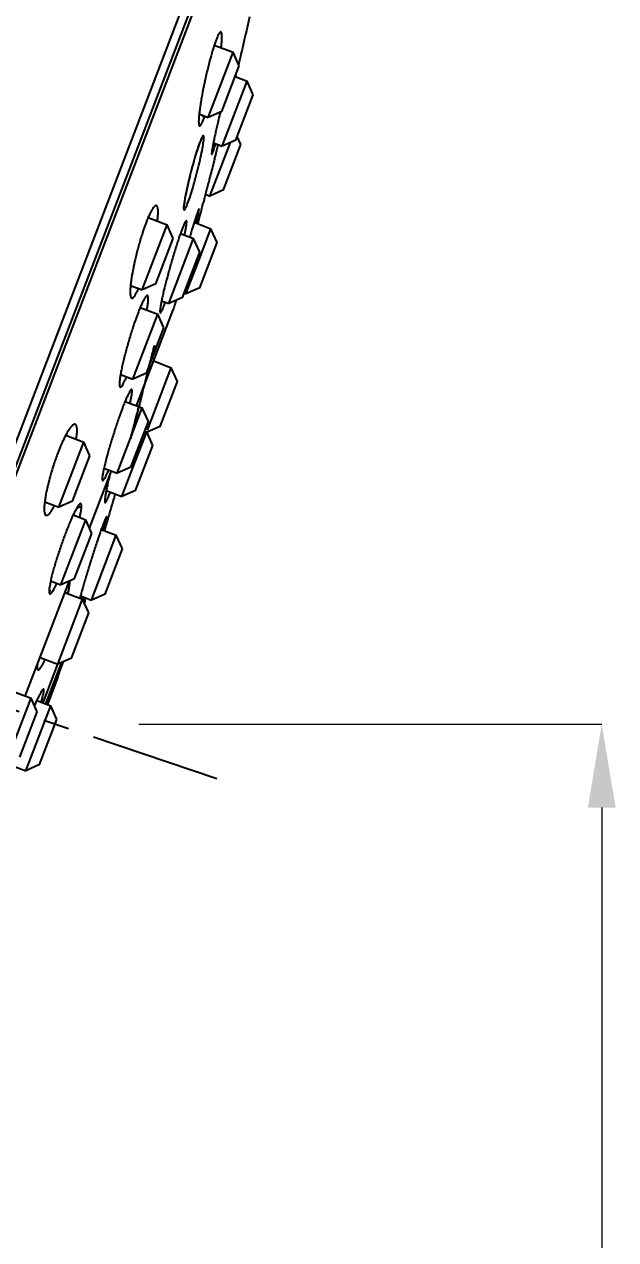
# Model space of a CAD drawing. Extents: x 0 to 1239, y 0 to 509.
# Drawn here: x 309.6 to 337.9, y 222.6 to 280.8 of the extents above; entities that cross this region are included whole.
import ezdxf

# ---------------------------------------------------------------- set-up
doc = ezdxf.new("R2010")
doc.units = 0
doc.header["$LTSCALE"] = 10
doc.header["$MEASUREMENT"] = 0
doc.header["$PDMODE"] = 3
doc.header["$PDSIZE"] = -10
doc.linetypes.add('CENTER', pattern=[2, 1.25, -0.25, 0.25, -0.25])
doc.layers.get('0').update_dxf_attribs({"linetype": 'CONTINUOUS'})
doc.layers.get('DEFPOINTS').update_dxf_attribs({"linetype": 'CONTINUOUS'})
doc.layers.add('CAXA3', color=7, linetype='CONTINUOUS', lineweight=25)
doc.styles.add('Daelim Dimension', font='')
doc.styles.get('Daelim Dimension').set_extended_font_data('NanumGothic')
doc.dimstyles.new('DEFAULT', dxfattribs={"dimscale": 2, "dimtxt": 2, "dimasz": 2, "dimexe": 0, "dimexo": 2, "dimgap": 1, "dimtad": 1, "dimdec": 1, "dimzin": 9, "dimdsep": 46, "dimtxsty": 'Daelim Dimension', "dimcen": 0.5, "dimclrd": 252, "dimclre": 252, "dimclrt": 3, "dimadec": 1, "dimazin": 0, "dimtfac": 1, "dimtdec": 1, "dimtix": 1, "dimtmove": 0, "dimatfit": 3, "dimfxl": 1, "dimtolj": 1, "dimtzin": 1, "dimlwd": 9, "dimlwe": 9, "dimarcsym": 0})

# ---------------------------------------------------------------- blocks, each defined once
blk = doc.blocks.new('*D6')
at = {"color": 5, "linetype": 'ByBlock', "lineweight": 9, "ltscale": 0.5, "transparency": 16777216}
for p, q in [((315.072, 247.297), (337.252, 247.297)), ((337.252, 243.297), (337.252, 75.945)), ((293.901, 71.945), (337.252, 71.945))]:
    blk.add_line(p, q, dxfattribs=at)
at = {"color": 5, "ltscale": 0.5, "transparency": 16777216}
for points in [[(336.585, 243.297), (337.919, 243.297), (337.252, 247.297)], [(336.585, 75.945), (337.919, 75.945), (337.252, 71.945)]]:
    blk.add_solid(points, dxfattribs=at)
at = {"layer": 'DEFPOINTS', "color": 0, "ltscale": 0.5, "transparency": 16777216}
for p in [(311.072, 247.297), (289.901, 71.945), (337.252, 71.945)]:
    blk.add_point(p, dxfattribs=at)
at = {"color": 7, "ltscale": 0.5, "transparency": 16777216, "insert": (332.02, 159.621), "char_height": 6, "attachment_point": 5, "rotation": 90, "style": 'Daelim Dimension'}
blk.add_mtext('\\A1;175', dxfattribs=at)

msp = doc.modelspace()

# ---------------------------------------------------------------- linework, layer by layer
at = {"color": 1, "linetype": 'CENTER', "ltscale": 0.5}
msp.add_line((318.819, 244.67), (279.708, 257.931), dxfattribs=at)
at = {"layer": 'CAXA3', "color": 7, "linetype": 'Continuous', "lineweight": 25}
for p, q in [((286.903, 202.616), (322.747, 296.206)), ((287.37, 202.699), (322.981, 295.682)), ((287.701, 203.126), (322.53, 294.067)), ((318.693, 279.837), (319.596, 279.491)), ((318.401, 276.37), (319.482, 279.193)), ((319.482, 279.193), (319.596, 279.491)), ((319.889, 278.835), (319.596, 279.491)), ((319.057, 276.662), (319.889, 278.835)), ((319.068, 274.989), (320.264, 278.111)), ((319.695, 278.329), (320.264, 278.111)), ((320.557, 277.456), (320.264, 278.111)), ((319.724, 275.281), (320.556, 277.455)), ((319.057, 276.662), (318.401, 276.37)), ((317.97, 276.535), (318.401, 276.37)), ((318.212, 276.346), (318.101, 276.485)), ((318.481, 272.605), (319.462, 275.164)), ((318.649, 275.149), (319.068, 274.989)), ((319.724, 275.281), (319.068, 274.989)), ((319.137, 272.898), (319.968, 275.067)), ((319.968, 275.067), (319.792, 275.46)), ((318.625, 274.702), (318.58, 274.773)), ((318.268, 272.687), (318.481, 272.605)), ((319.137, 272.898), (318.481, 272.605)), ((315.526, 271.574), (316.432, 271.227)), ((315.236, 268.106), (316.432, 271.227)), ((316.724, 270.572), (316.432, 271.227)), ((317.075, 270.814), (317.703, 270.573)), ((317.732, 271.346), (318.534, 271.039)), ((318.209, 270.191), (318.534, 271.039)), ((318.826, 270.383), (318.534, 271.039)), ((315.892, 268.399), (316.724, 270.572)), ((316.509, 267.456), (317.703, 270.573)), ((317.996, 269.918), (317.703, 270.573)), ((317.993, 268.207), (318.826, 270.383)), ((317.165, 267.749), (317.996, 269.917)), ((317.984, 269.602), (318.209, 270.191)), ((317.337, 267.915), (317.984, 269.602)), ((314.683, 268.318), (315.236, 268.106)), ((315.892, 268.399), (315.236, 268.106)), ((317.243, 267.951), (317.337, 267.915)), ((317.993, 268.207), (317.337, 267.915)), ((316.169, 267.587), (316.509, 267.456)), ((317.165, 267.749), (316.509, 267.456)), ((314.791, 263.821), (315.987, 266.943)), ((314.968, 262.553), (316.726, 267.143)), ((315.146, 267.265), (315.987, 266.943)), ((316.279, 266.288), (315.987, 266.943)), ((315.447, 264.114), (316.279, 266.288)), ((315.79, 264.7), (316.635, 264.377)), ((314.202, 264.047), (314.791, 263.821)), ((315.447, 264.113), (314.791, 263.821)), ((315.49, 261.387), (316.635, 264.377)), ((316.927, 263.721), (316.635, 264.377)), ((316.1, 261.56), (316.927, 263.721)), ((314.422, 262.762), (315.244, 262.448)), ((314.047, 259.324), (315.244, 262.448)), ((315.536, 261.792), (315.244, 262.448)), ((314.703, 259.616), (315.536, 261.792)), ((316.1, 261.56), (315.474, 261.281)), ((311.58, 261.145), (312.444, 260.815)), ((314.878, 259.79), (315.46, 261.31)), ((315.366, 261.347), (315.46, 261.31)), ((315.753, 260.655), (315.46, 261.31)), ((311.248, 257.694), (312.444, 260.815)), ((312.736, 260.159), (312.444, 260.815)), ((314.925, 258.494), (315.753, 260.655)), ((311.904, 257.986), (312.736, 260.159)), ((314.27, 258.201), (314.878, 259.79)), ((312.722, 256.687), (313.772, 259.429)), ((313.41, 259.568), (314.047, 259.324)), ((314.703, 259.616), (314.047, 259.324)), ((313.518, 258.489), (314.27, 258.201)), ((314.925, 258.494), (314.27, 258.201)), ((310.571, 257.953), (311.248, 257.694)), ((311.904, 257.986), (311.248, 257.694)), ((312.334, 257.734), (312.091, 257.624)), ((311.347, 253.976), (312.541, 257.093)), ((311.938, 257.324), (312.541, 257.093)), ((312.833, 256.437), (312.541, 257.093)), ((312.002, 254.269), (312.833, 256.437)), ((312.805, 253.24), (313.998, 256.356)), ((313.281, 256.63), (313.998, 256.356)), ((314.29, 255.7), (313.998, 256.356)), ((313.46, 253.533), (314.29, 255.7)), ((309.639, 248.64), (311.753, 254.157)), ((310.855, 254.164), (311.347, 253.976)), ((312.002, 254.268), (311.347, 253.976)), ((311.769, 254.086), (311.716, 254.062)), ((311.542, 253.606), (312.386, 253.283)), ((312.285, 253.439), (312.805, 253.24)), ((312.391, 253.272), (312.433, 253.382)), ((313.46, 253.533), (312.805, 253.24)), ((311.195, 250.174), (312.386, 253.283)), ((312.679, 252.627), (312.386, 253.283)), ((312.472, 253.09), (312.501, 253.165)), ((311.851, 250.467), (312.679, 252.627)), ((310.351, 250.497), (311.195, 250.174)), ((311.851, 250.466), (311.195, 250.174)), ((310.495, 248.322), (311.203, 250.171)), ((310.627, 248.272), (311.389, 250.26)), ((309.162, 248.838), (309.92, 248.547)), ((308.723, 245.423), (309.92, 248.547)), ((309.673, 245.065), (310.866, 248.18)), ((310.213, 247.892), (309.92, 248.547)), ((310.193, 248.438), (310.866, 248.18)), ((311.159, 247.524), (310.866, 248.18)), ((309.379, 245.716), (310.213, 247.892)), ((310.329, 245.357), (311.159, 247.524)), ((308.999, 245.323), (309.673, 245.065)), ((310.329, 245.357), (309.673, 245.065))]:
    msp.add_line(p, q, dxfattribs=at)
for centre, radius, start, end in [((312.358, 253.216), 0.152, 340.65789, 64.85742), ((81.078, 334.4), 245.267, 340.63844, 340.65789), ((81.078, 334.4), 245.267, 339.43345, 339.94637)]:
    msp.add_arc(centre, radius, start, end, dxfattribs=at)
for points in [[(320.382, 281.198), (320.247, 280.599), (320.11, 280.002), (319.969, 279.405)], [(319.969, 279.405), (319.931, 279.243), (319.893, 279.081), (319.854, 278.919)], [(319.73, 278.403), (319.724, 278.377), (319.718, 278.35), (319.711, 278.324)], [(318.212, 276.346), (318.222, 276.374), (318.233, 276.402), (318.243, 276.43)], [(318.984, 276.63), (318.968, 276.567), (318.953, 276.504), (318.938, 276.441)], [(317.945, 275.029), (317.923, 274.967), (317.902, 274.905), (317.882, 274.843)], [(318.003, 275.189), (317.983, 275.136), (317.963, 275.082), (317.945, 275.029)], [(318.006, 275.188), (318.002, 275.177), (317.998, 275.165), (317.993, 275.154)], [(318.056, 275.319), (318.037, 275.277), (318.02, 275.233), (318.003, 275.189)], [(318.101, 275.414), (318.085, 275.383), (318.07, 275.351), (318.056, 275.319)], [(318.867, 274.985), (318.873, 275.01), (318.88, 275.034), (318.886, 275.059)], [(318.625, 274.702), (318.64, 274.742), (318.655, 274.782), (318.668, 274.823)], [(318.133, 272.169), (318.112, 272.094), (318.092, 272.018), (318.071, 271.942)], [(317.908, 271.874), (317.894, 271.836), (317.88, 271.798), (317.866, 271.76)], [(318.043, 271.837), (317.993, 271.653), (317.943, 271.469), (317.892, 271.285)], [(318.071, 271.942), (318.062, 271.907), (318.052, 271.872), (318.043, 271.837)], [(316.795, 267.376), (316.773, 267.299), (316.75, 267.221), (316.728, 267.143)], [(316.838, 267.525), (316.823, 267.475), (316.809, 267.426), (316.795, 267.376)], [(316.863, 267.611), (316.854, 267.582), (316.846, 267.553), (316.838, 267.525)], [(315.258, 263.195), (315.205, 262.989), (315.152, 262.783), (315.099, 262.577)], [(313.668, 259.158), (313.644, 259.06), (313.621, 258.961), (313.598, 258.863)], [(313.934, 258.297), (313.829, 257.934), (313.723, 257.571), (313.616, 257.208)], [(313.943, 258.327), (313.94, 258.317), (313.937, 258.307), (313.934, 258.297)], [(313.53, 256.919), (313.496, 256.804), (313.462, 256.689), (313.427, 256.574)], [(313.616, 257.208), (313.587, 257.112), (313.559, 257.015), (313.53, 256.919)], [(313.387, 256.589), (313.401, 256.642), (313.415, 256.694), (313.429, 256.746)], [(311.087, 253.905), (311.112, 253.952), (311.135, 254), (311.159, 254.048)], [(311.76, 253.957), (311.765, 254), (311.769, 254.043), (311.769, 254.086)], [(311.769, 254.086), (311.769, 254.112), (311.768, 254.137), (311.764, 254.162)], [(310.789, 253.799), (310.784, 253.758), (310.781, 253.717), (310.78, 253.676)], [(310.808, 253.65), (310.822, 253.681), (310.836, 253.712), (310.856, 253.74)], [(312.37, 253.334), (312.378, 253.355), (312.386, 253.376), (312.393, 253.398)], [(312.356, 253.295), (312.361, 253.308), (312.366, 253.321), (312.37, 253.334)], [(310.222, 250.15), (310.218, 250.11), (310.215, 250.069), (310.215, 250.028)]]:
    msp.add_open_spline(points, degree=3, dxfattribs=at)
for points, knots in [([(318.979, 280.458), (318.974, 280.455), (318.961, 280.444), (318.941, 280.42), (318.918, 280.386), (318.882, 280.323), (318.835, 280.223), (318.799, 280.135), (318.78, 280.086)], [0, 0, 0, 0, 0.0180672, 0.0507411, 0.0919625, 0.1418623, 0.2672596, 0.4250161, 0.4250161, 0.4250161, 0.4250161]), ([(319.043, 279.908), (319.048, 279.962), (319.057, 280.068), (319.063, 280.214), (319.06, 280.331), (319.049, 280.406), (319.033, 280.445), (319.02, 280.462), (319.002, 280.468), (318.988, 280.464), (318.981, 280.459), (318.979, 280.458)], [0, 0, 0, 0, 0.1644115, 0.3189567, 0.4365245, 0.5167856, 0.5437926, 0.5636705, 0.5799529, 0.5983229, 0.6049836, 0.6049836, 0.6049836, 0.6049836]), ([(318.78, 280.086), (318.732, 279.959), (318.634, 279.666), (318.495, 279.183), (318.355, 278.628), (318.223, 278.04), (318.125, 277.55), (318.06, 277.175), (318.019, 276.922), (317.996, 276.756), (317.986, 276.675), (317.985, 276.671)], [0, 0, 0, 0, 0.409611, 0.923814, 1.509456, 2.126968, 2.730298, 3.009804, 3.267365, 3.498827, 3.512513, 3.512513, 3.512513, 3.512513]), ([(319.02, 279.712), (319.028, 279.769), (319.035, 279.834), (319.042, 279.9), (319.043, 279.908)], [0, 0, 0, 0, 0.1734723, 0.1974089, 0.1974089, 0.1974089, 0.1974089]), ([(317.985, 276.671), (317.977, 276.608), (317.964, 276.489), (317.949, 276.324), (317.943, 276.187), (317.946, 276.083), (317.955, 276.016), (317.966, 275.987), (317.97, 275.98)], [0, 0, 0, 0, 0.1886308, 0.3592926, 0.4970531, 0.6012442, 0.6721154, 0.6957957, 0.6957957, 0.6957957, 0.6957957]), ([(317.97, 275.98), (317.973, 275.975), (317.98, 275.966), (317.997, 275.961), (318.014, 275.969), (318.032, 275.984), (318.052, 276.008), (318.074, 276.042), (318.109, 276.104), (318.156, 276.206), (318.192, 276.295), (318.212, 276.346)], [0, 0, 0, 0, 0.0173236, 0.0315435, 0.0482255, 0.0713099, 0.102433, 0.1422911, 0.1912466, 0.3169661, 0.4793081, 0.4793081, 0.4793081, 0.4793081]), ([(318.938, 276.441), (318.912, 276.332), (318.865, 276.134), (318.801, 275.853), (318.745, 275.604), (318.696, 275.378), (318.654, 275.178), (318.625, 275.028), (318.609, 274.945), (318.605, 274.921)], [0, 0, 0, 0, 0.333822, 0.610259, 0.866321, 1.098168, 1.303731, 1.481241, 1.556116, 1.556116, 1.556116, 1.556116]), ([(318.195, 275.432), (318.19, 275.455), (318.167, 275.547), (318.117, 275.446), (318.101, 275.414)], [0, 0, 0, 0, 0.0744586, 0.1847105, 0.1847105, 0.1847105, 0.1847105]), ([(317.918, 274.943), (317.894, 274.875), (317.848, 274.732), (317.78, 274.511), (317.712, 274.281), (317.647, 274.047), (317.586, 273.814), (317.528, 273.588), (317.475, 273.37), (317.427, 273.165), (317.384, 272.974), (317.347, 272.798), (317.325, 272.686), (317.314, 272.633)], [0, 0, 0, 0, 0.216973, 0.450476, 0.692684, 0.937242, 1.179031, 1.413937, 1.6386, 1.850281, 2.04685, 2.226768, 2.388789, 2.388789, 2.388789, 2.388789]), ([(317.993, 275.154), (317.989, 275.144), (317.963, 275.074), (317.938, 275.003), (317.918, 274.943)], [0, 0, 0, 0, 0.0325442, 0.2241304, 0.2241304, 0.2241304, 0.2241304]), ([(318.083, 275.36), (318.084, 275.362), (318.091, 275.369), (318.065, 275.331), (318.057, 275.304), (318.028, 275.242), (318.013, 275.204), (318.006, 275.188)], [0, 0, 0, 0, 0.0056279, 0.0225954, 0.0714836, 0.147933, 0.1998084, 0.1998084, 0.1998084, 0.1998084]), ([(318.128, 274.879), (318.146, 274.993), (318.171, 275.174), (318.208, 275.362), (318.195, 275.432)], [0, 0, 0, 0, 0.3452819, 0.5582541, 0.5582541, 0.5582541, 0.5582541]), ([(318.605, 274.921), (318.601, 274.897), (318.593, 274.853), (318.583, 274.792), (318.575, 274.739), (318.57, 274.695), (318.566, 274.66), (318.565, 274.633), (318.566, 274.616), (318.568, 274.607), (318.569, 274.605)], [0, 0, 0, 0, 0.0722107, 0.1335854, 0.1865606, 0.2309753, 0.2666824, 0.2935621, 0.3115742, 0.3190191, 0.3190191, 0.3190191, 0.3190191]), ([(318.668, 274.823), (318.682, 274.864), (318.712, 274.959), (318.741, 275.054), (318.757, 275.108)], [0, 0, 0, 0, 0.1307764, 0.2989553, 0.2989553, 0.2989553, 0.2989553]), ([(318.708, 274.377), (318.757, 274.563), (318.81, 274.765), (318.863, 274.968), (318.867, 274.985)], [0, 0, 0, 0, 0.5752771, 0.6286598, 0.6286598, 0.6286598, 0.6286598]), ([(317.882, 274.843), (317.834, 274.696), (317.738, 274.382), (317.604, 273.893), (317.475, 273.389), (317.37, 272.912), (317.289, 272.554), (317.268, 272.356), (317.261, 272.299)], [0, 0, 0, 0, 0.463701, 0.985495, 1.520872, 2.024766, 2.450584, 2.62153, 2.62153, 2.62153, 2.62153]), ([(317.416, 272.242), (317.458, 272.351), (317.543, 272.598), (317.67, 273.005), (317.8, 273.467), (317.926, 273.952), (318.035, 274.425), (318.104, 274.733), (318.128, 274.879)], [0, 0, 0, 0, 0.348562, 0.785771, 1.277088, 1.788987, 2.288882, 2.73428, 2.73428, 2.73428, 2.73428]), ([(318.708, 274.377), (318.676, 274.252), (318.611, 274.005), (318.517, 273.643), (318.429, 273.302), (318.345, 272.99), (318.28, 272.719), (318.198, 272.472), (318.204, 272.325), (318.095, 272.177), (318.132, 272.168)], [0, 0, 0, 0, 0.390405, 0.771138, 1.129941, 1.454363, 1.742172, 1.990275, 2.184377, 2.298836, 2.298836, 2.298836, 2.298836]), ([(318.569, 274.605), (318.569, 274.604), (318.571, 274.603), (318.574, 274.602), (318.577, 274.604), (318.581, 274.608), (318.588, 274.618), (318.598, 274.636), (318.611, 274.666), (318.62, 274.689), (318.625, 274.702)], [0, 0, 0, 0, 0.0023617, 0.0052669, 0.0089036, 0.0143856, 0.0220747, 0.0445276, 0.0767478, 0.1189319, 0.1189319, 0.1189319, 0.1189319]), ([(317.314, 272.633), (317.306, 272.586), (317.289, 272.499), (317.269, 272.377), (317.254, 272.275), (317.245, 272.193), (317.239, 272.142), (317.24, 272.118), (317.24, 272.115)], [0, 0, 0, 0, 0.1431438, 0.2668686, 0.3705145, 0.4532457, 0.5134994, 0.5242089, 0.5242089, 0.5242089, 0.5242089]), ([(315.864, 272.135), (315.856, 272.13), (315.837, 272.116), (315.795, 272.073), (315.737, 271.994), (315.665, 271.871), (315.588, 271.716), (315.506, 271.532), (315.453, 271.399), (315.426, 271.329)], [0, 0, 0, 0, 0.0284851, 0.0706075, 0.1798311, 0.3225502, 0.4966409, 0.6990851, 0.9262572, 0.9262572, 0.9262572, 0.9262572]), ([(315.968, 271.405), (315.968, 271.41), (315.978, 271.483), (315.992, 271.614), (316.002, 271.787), (316.001, 271.93), (315.99, 272.027), (315.973, 272.086), (315.956, 272.123), (315.92, 272.157), (315.882, 272.145), (315.866, 272.136), (315.864, 272.135)], [0, 0, 0, 0, 0.0162013, 0.2199052, 0.3952759, 0.5386961, 0.6475704, 0.6891148, 0.7226018, 0.7712401, 0.8211832, 0.8270106, 0.8270106, 0.8270106, 0.8270106]), ([(317.261, 272.299), (317.255, 272.253), (317.238, 272.146), (317.2, 272.03), (317.269, 271.896), (317.352, 272.098), (317.388, 272.168), (317.416, 272.242)], [0, 0, 0, 0, 0.1424483, 0.3257714, 0.3814263, 0.4929438, 0.734482, 0.734482, 0.734482, 0.734482]), ([(317.895, 271.612), (317.902, 271.643), (317.914, 271.696), (317.93, 271.768), (317.942, 271.826), (317.951, 271.874), (317.957, 271.913), (317.961, 271.942), (317.962, 271.96), (317.961, 271.97), (317.96, 271.974), (317.958, 271.975), (317.956, 271.975), (317.956, 271.975)], [0, 0, 0, 0, 0.0954694, 0.1635166, 0.2222327, 0.271372, 0.3106968, 0.3400259, 0.3593839, 0.3654175, 0.3692128, 0.3715447, 0.3731493, 0.3731493, 0.3731493, 0.3731493]), ([(317.956, 271.975), (317.955, 271.974), (317.954, 271.973), (317.951, 271.969), (317.944, 271.959), (317.935, 271.94), (317.922, 271.911), (317.913, 271.888), (317.908, 271.874)], [0, 0, 0, 0, 0.0015398, 0.0067222, 0.0142824, 0.0367829, 0.0692185, 0.1115652, 0.1115652, 0.1115652, 0.1115652]), ([(317.344, 271.421), (317.342, 271.42), (317.335, 271.414), (317.322, 271.399), (317.305, 271.373), (317.286, 271.338), (317.264, 271.294), (317.239, 271.241), (317.202, 271.153), (317.15, 271.023), (317.084, 270.843), (317.012, 270.635), (316.934, 270.402), (316.823, 270.053), (316.683, 269.589), (316.522, 269.023), (316.377, 268.479), (316.29, 268.127), (316.252, 267.962)], [0, 0, 0, 0, 0.006187, 0.02794, 0.058796, 0.098938, 0.148339, 0.206876, 0.274313, 0.434788, 0.627321, 0.848686, 1.095396, 1.363732, 1.946549, 2.550171, 3.128282, 3.636899, 3.636899, 3.636899, 3.636899]), ([(317.272, 270.738), (317.283, 270.787), (317.305, 270.893), (317.335, 271.047), (317.358, 271.189), (317.369, 271.288), (317.372, 271.349), (317.372, 271.382), (317.369, 271.404), (317.363, 271.42), (317.352, 271.425), (317.346, 271.422), (317.344, 271.421)], [0, 0, 0, 0, 0.1496807, 0.3253421, 0.4705404, 0.5811132, 0.6226962, 0.65493, 0.6779046, 0.6925143, 0.7024781, 0.7100986, 0.7100986, 0.7100986, 0.7100986]), ([(317.866, 271.76), (317.851, 271.715), (317.794, 271.543), (317.688, 271.208), (317.589, 270.881), (317.53, 270.681), (317.519, 270.644)], [0, 0, 0, 0, 0.142329, 0.542788, 1.052848, 1.168654, 1.168654, 1.168654, 1.168654]), ([(317.822, 271.311), (317.826, 271.326), (317.845, 271.404), (317.87, 271.504), (317.89, 271.59), (317.895, 271.612)], [0, 0, 0, 0, 0.0436146, 0.2411997, 0.3088448, 0.3088448, 0.3088448, 0.3088448]), ([(315.426, 271.329), (315.364, 271.166), (315.243, 270.816), (315.078, 270.268), (314.939, 269.73), (314.86, 269.379), (314.829, 269.226)], [0, 0, 0, 0, 0.522921, 1.108803, 1.718401, 2.18825, 2.18825, 2.18825, 2.18825]), ([(314.829, 269.226), (314.82, 269.186), (314.808, 269.124), (314.796, 269.061), (314.791, 269.038)], [0, 0, 0, 0, 0.1213462, 0.1910754, 0.1910754, 0.1910754, 0.1910754]), ([(314.791, 269.038), (314.763, 268.888), (314.724, 268.663), (314.686, 268.372), (314.668, 268.178), (314.661, 268.017), (314.665, 267.889), (314.677, 267.803), (314.692, 267.759), (314.698, 267.746), (314.7, 267.743)], [0, 0, 0, 0, 0.458609, 0.684675, 0.880047, 1.042261, 1.170249, 1.26404, 1.298897, 1.309172, 1.309172, 1.309172, 1.309172]), ([(314.7, 267.743), (314.703, 267.738), (314.71, 267.726), (314.725, 267.712), (314.754, 267.703), (314.8, 267.724), (314.851, 267.777), (314.912, 267.863), (314.98, 267.983), (315.032, 268.09), (315.063, 268.156), (315.069, 268.17)], [0, 0, 0, 0, 0.0175751, 0.0399571, 0.059909, 0.1068013, 0.1790036, 0.2831545, 0.4215398, 0.5936766, 0.6402193, 0.6402193, 0.6402193, 0.6402193]), ([(316.252, 267.962), (316.233, 267.883), (316.2, 267.735), (316.156, 267.53), (316.124, 267.357), (316.102, 267.219), (316.092, 267.116), (316.09, 267.053), (316.095, 267.024), (316.099, 267.017), (316.099, 267.016)], [0, 0, 0, 0, 0.2433282, 0.4545039, 0.6307182, 0.7707526, 0.873876, 0.9396648, 0.9589958, 0.9619561, 0.9619561, 0.9619561, 0.9619561]), ([(315.463, 267.833), (315.46, 267.831), (315.448, 267.823), (315.428, 267.804), (315.391, 267.759), (315.34, 267.678), (315.275, 267.554), (315.201, 267.397), (315.122, 267.21), (315.069, 267.075), (315.041, 267.003)], [0, 0, 0, 0, 0.0115182, 0.0422925, 0.0817783, 0.1875356, 0.3285458, 0.5026684, 0.7070848, 0.938166, 0.938166, 0.938166, 0.938166]), ([(315.464, 267.144), (315.475, 267.205), (315.496, 267.324), (315.519, 267.489), (315.531, 267.612), (315.533, 267.693), (315.531, 267.741), (315.526, 267.78), (315.518, 267.809), (315.508, 267.83), (315.488, 267.843), (315.471, 267.837), (315.463, 267.833)], [0, 0, 0, 0, 0.1881374, 0.3608189, 0.500976, 0.5578716, 0.6056833, 0.6443822, 0.6741911, 0.6960518, 0.7128459, 0.7411085, 0.7411085, 0.7411085, 0.7411085]), ([(316.122, 267.014), (316.124, 267.015), (316.131, 267.022), (316.144, 267.039), (316.161, 267.066), (316.181, 267.102), (316.212, 267.165), (316.255, 267.266), (316.305, 267.39), (316.337, 267.478), (316.351, 267.517)], [0, 0, 0, 0, 0.0073765, 0.0307819, 0.0627549, 0.103349, 0.1524786, 0.2756815, 0.4306657, 0.5552963, 0.5552963, 0.5552963, 0.5552963]), ([(315.041, 267.003), (314.978, 266.838), (314.852, 266.486), (314.675, 265.938), (314.508, 265.367), (314.384, 264.893), (314.299, 264.534), (314.247, 264.292), (314.205, 264.075), (314.175, 263.888), (314.156, 263.733), (314.148, 263.625), (314.149, 263.555), (314.152, 263.516), (314.158, 263.487), (314.164, 263.471), (314.167, 263.465)], [0, 0, 0, 0, 0.530173, 1.11946, 1.728596, 2.315285, 2.587168, 2.836714, 3.058096, 3.248185, 3.4048, 3.526757, 3.57458, 3.613785, 3.644721, 3.663458, 3.663458, 3.663458, 3.663458]), ([(316.099, 267.016), (316.1, 267.014), (316.105, 267.008), (316.115, 267.009), (316.12, 267.012), (316.122, 267.014)], [0, 0, 0, 0, 0.00903232, 0.01893067, 0.02703689, 0.02703689, 0.02703689, 0.02703689]), ([(315.258, 263.195), (315.304, 263.376), (315.396, 263.735), (315.528, 264.252), (315.63, 264.653), (315.701, 264.935), (315.742, 265.096), (315.778, 265.242), (315.796, 265.312), (315.832, 265.455), (315.815, 265.387), (315.802, 265.334), (315.776, 265.232), (315.743, 265.1), (315.7, 264.931), (315.629, 264.651), (315.527, 264.25), (315.425, 263.848), (315.362, 263.604), (315.345, 263.537)], [0, 0, 0, 0, 0.560433, 1.111912, 1.599958, 1.804959, 1.977734, 2.113939, 2.214332, 2.300124, 2.320066, 2.382704, 2.48465, 2.623759, 2.798325, 3.004085, 3.490553, 4.040077, 4.24737, 4.24737, 4.24737, 4.24737]), ([(314.167, 263.465), (314.167, 263.464), (314.171, 263.458), (314.179, 263.448), (314.196, 263.443), (314.214, 263.449), (314.244, 263.472), (314.286, 263.524), (314.34, 263.612), (314.403, 263.734), (314.455, 263.845), (314.486, 263.916), (314.494, 263.935)], [0, 0, 0, 0, 0.0046611, 0.0220363, 0.0369943, 0.0546101, 0.0782873, 0.1486513, 0.2521968, 0.3893643, 0.5598808, 0.6208056, 0.6208056, 0.6208056, 0.6208056]), ([(314.719, 263.333), (314.714, 263.33), (314.702, 263.32), (314.684, 263.299), (314.662, 263.269), (314.638, 263.228), (314.599, 263.157), (314.544, 263.046), (314.474, 262.888), (314.395, 262.698), (314.341, 262.561), (314.313, 262.488)], [0, 0, 0, 0, 0.0169619, 0.0454062, 0.0831256, 0.1302052, 0.1865801, 0.3265262, 0.5009749, 0.707348, 0.9420489, 0.9420489, 0.9420489, 0.9420489]), ([(314.657, 262.673), (314.669, 262.725), (314.693, 262.833), (314.724, 262.988), (314.744, 263.11), (314.753, 263.191), (314.756, 263.239), (314.756, 263.277), (314.753, 263.305), (314.747, 263.325), (314.735, 263.338), (314.724, 263.335), (314.719, 263.333)], [0, 0, 0, 0, 0.1596219, 0.332913, 0.473585, 0.53059, 0.5782923, 0.6165076, 0.6452062, 0.6648899, 0.6779869, 0.6938947, 0.6938947, 0.6938947, 0.6938947]), ([(314.313, 262.488), (314.249, 262.321), (314.12, 261.966), (313.933, 261.414), (313.754, 260.844), (313.623, 260.395), (313.554, 260.142), (313.536, 260.076)], [0, 0, 0, 0, 0.538093, 1.133704, 1.746834, 2.33092, 2.535289, 2.535289, 2.535289, 2.535289]), ([(315.099, 262.577), (315.052, 262.393), (314.964, 262.054), (314.853, 261.621), (314.761, 261.261), (314.723, 261.113), (314.676, 260.932), (314.723, 261.113), (314.761, 261.261), (314.831, 261.536), (314.898, 261.793), (314.959, 262.034), (315.021, 262.275), (315.063, 262.437), (315.082, 262.51)], [0, 0, 0, 0, 0.569868, 1.039126, 1.382369, 1.591533, 1.661325, 1.731238, 1.940987, 2.284641, 2.505018, 2.753995, 3.026432, 3.253343, 3.253343, 3.253343, 3.253343]), ([(311.953, 261.652), (311.951, 261.65), (311.922, 261.634), (311.864, 261.583), (311.784, 261.485), (311.696, 261.353), (311.601, 261.19), (311.502, 260.998), (311.362, 260.698), (311.264, 260.459), (311.2, 260.293)], [0, 0, 0, 0, 0.00684, 0.100426, 0.227016, 0.386279, 0.576068, 0.793385, 1.034161, 1.568298, 1.568298, 1.568298, 1.568298]), ([(312.084, 260.953), (312.097, 261.039), (312.113, 261.177), (312.122, 261.36), (312.117, 261.487), (312.101, 261.574), (312.078, 261.624), (312.059, 261.65), (312.035, 261.666), (311.997, 261.672), (311.97, 261.661), (311.953, 261.652)], [0, 0, 0, 0, 0.2610628, 0.4195551, 0.5477405, 0.6443148, 0.6814439, 0.7123556, 0.7393008, 0.7657938, 0.8237836, 0.8237836, 0.8237836, 0.8237836]), ([(311.2, 260.293), (311.13, 260.111), (311.025, 259.814), (310.931, 259.513), (310.896, 259.398)], [0, 0, 0, 0, 0.5850837, 0.9455747, 0.9455747, 0.9455747, 0.9455747]), ([(313.536, 260.076), (313.51, 259.978), (313.451, 259.748), (313.385, 259.467), (313.345, 259.244), (313.331, 259.139), (313.326, 259.073), (313.326, 259.037), (313.329, 259.009), (313.333, 258.992), (313.336, 258.986), (313.336, 258.986)], [0, 0, 0, 0, 0.304863, 0.711216, 0.865537, 0.983801, 1.028893, 1.065058, 1.092939, 1.11309, 1.114401, 1.114401, 1.114401, 1.114401]), ([(310.896, 259.398), (310.873, 259.321), (310.814, 259.115), (310.76, 258.908), (310.729, 258.778)], [0, 0, 0, 0, 0.2400701, 0.6421319, 0.6421319, 0.6421319, 0.6421319]), ([(313.336, 258.986), (313.338, 258.982), (313.342, 258.975), (313.356, 258.972), (313.371, 258.98), (313.396, 259.004), (313.433, 259.057), (313.482, 259.146), (313.542, 259.268), (313.594, 259.384), (313.626, 259.459), (313.635, 259.482)], [0, 0, 0, 0, 0.012487, 0.0238371, 0.0388224, 0.0606633, 0.1284495, 0.2301019, 0.3660519, 0.5362376, 0.6105186, 0.6105186, 0.6105186, 0.6105186]), ([(310.729, 258.778), (310.715, 258.722), (310.671, 258.534), (310.633, 258.344), (310.61, 258.21)], [0, 0, 0, 0, 0.1726037, 0.5806788, 0.5806788, 0.5806788, 0.5806788]), ([(313.598, 258.863), (313.58, 258.781), (313.546, 258.63), (313.503, 258.419), (313.472, 258.244), (313.454, 258.122), (313.446, 258.042), (313.443, 257.997), (313.443, 257.961), (313.446, 257.935), (313.449, 257.92), (313.451, 257.915)], [0, 0, 0, 0, 0.2507077, 0.4662385, 0.6440531, 0.7832572, 0.8382807, 0.8836321, 0.9194293, 0.9459009, 0.9631675, 0.9631675, 0.9631675, 0.9631675]), ([(310.586, 258.061), (310.578, 258.006), (310.563, 257.889), (310.548, 257.72), (310.545, 257.567), (310.555, 257.45), (310.572, 257.384), (310.584, 257.36)], [0, 0, 0, 0, 0.1674316, 0.3545533, 0.5076717, 0.6259312, 0.7080232, 0.7080232, 0.7080232, 0.7080232]), ([(310.61, 258.21), (310.604, 258.177), (310.596, 258.127), (310.588, 258.078), (310.586, 258.061)], [0, 0, 0, 0, 0.1004149, 0.1505455, 0.1505455, 0.1505455, 0.1505455]), ([(313.451, 257.915), (313.453, 257.912), (313.459, 257.905), (313.473, 257.909), (313.486, 257.921), (313.501, 257.94), (313.518, 257.968), (313.538, 258.004), (313.568, 258.067), (313.611, 258.165), (313.66, 258.289), (313.693, 258.377), (313.707, 258.417)], [0, 0, 0, 0, 0.0117132, 0.0223868, 0.0390299, 0.063525, 0.0962247, 0.1371057, 0.1860245, 0.3072144, 0.4582371, 0.5861285, 0.5861285, 0.5861285, 0.5861285]), ([(310.584, 257.36), (310.584, 257.359), (310.593, 257.341), (310.61, 257.316), (310.645, 257.303), (310.672, 257.305), (310.701, 257.315), (310.745, 257.343), (310.805, 257.403), (310.879, 257.499), (310.961, 257.625), (311.014, 257.721), (311.042, 257.772)], [0, 0, 0, 0, 0.002633, 0.0602571, 0.0844982, 0.1099591, 0.1396037, 0.1752588, 0.267699, 0.3897472, 0.5411421, 0.7179525, 0.7179525, 0.7179525, 0.7179525]), ([(312.082, 257.609), (312.069, 257.586), (312.027, 257.509), (311.956, 257.365), (311.865, 257.17), (311.77, 256.95), (311.67, 256.709), (311.533, 256.358), (311.365, 255.897), (311.178, 255.34), (311.017, 254.808), (310.893, 254.341), (310.821, 254.012), (310.794, 253.842), (310.789, 253.799)], [0, 0, 0, 0, 0.077149, 0.26466, 0.480841, 0.722066, 0.984536, 1.263845, 1.85426, 2.454803, 3.025383, 3.520545, 3.905833, 4.035523, 4.035523, 4.035523, 4.035523]), ([(312.27, 257.862), (312.268, 257.861), (312.258, 257.855), (312.227, 257.829), (312.178, 257.768), (312.128, 257.689), (312.095, 257.632), (312.082, 257.609)], [0, 0, 0, 0, 0.0073693, 0.0362599, 0.1201078, 0.2400662, 0.3181789, 0.3181789, 0.3181789, 0.3181789]), ([(312.25, 257.204), (312.255, 257.226), (312.273, 257.31), (312.298, 257.434), (312.315, 257.537), (312.32, 257.578)], [0, 0, 0, 0, 0.0678244, 0.2556458, 0.380729, 0.380729, 0.380729, 0.380729]), ([(312.334, 257.734), (312.335, 257.76), (312.334, 257.795), (312.325, 257.836), (312.316, 257.856), (312.301, 257.868), (312.284, 257.868), (312.275, 257.864), (312.27, 257.862)], [0, 0, 0, 0, 0.0781123, 0.105823, 0.1267067, 0.1430004, 0.1594372, 0.1735299, 0.1735299, 0.1735299, 0.1735299]), ([(312.32, 257.578), (312.322, 257.589), (312.329, 257.641), (312.333, 257.692), (312.334, 257.734)], [0, 0, 0, 0, 0.0326557, 0.1558848, 0.1558848, 0.1558848, 0.1558848]), ([(313.401, 256.957), (313.354, 256.834), (313.25, 256.546), (313.086, 256.064), (312.902, 255.505), (312.716, 254.917), (312.569, 254.434), (312.463, 254.075), (312.396, 253.842), (312.338, 253.637), (312.295, 253.479), (312.271, 253.388), (312.263, 253.357)], [0, 0, 0, 0, 0.395866, 0.919321, 1.526036, 2.163271, 2.769443, 3.040634, 3.284129, 3.497505, 3.680271, 3.776815, 3.776815, 3.776815, 3.776815]), ([(313.526, 257.235), (313.525, 257.234), (313.523, 257.232), (313.516, 257.223), (313.506, 257.205), (313.491, 257.176), (313.473, 257.136), (313.451, 257.085), (313.427, 257.025), (313.41, 256.981), (313.401, 256.957)], [0, 0, 0, 0, 0.0034118, 0.0105594, 0.032814, 0.0659517, 0.1099914, 0.1647602, 0.2300311, 0.3055669, 0.3055669, 0.3055669, 0.3055669]), ([(313.429, 256.746), (313.437, 256.776), (313.459, 256.858), (313.485, 256.963), (313.507, 257.056), (313.519, 257.112), (313.527, 257.157), (313.533, 257.192), (313.535, 257.214), (313.534, 257.227), (313.533, 257.232), (313.531, 257.236), (313.528, 257.236), (313.527, 257.235), (313.526, 257.235)], [0, 0, 0, 0, 0.0921295, 0.2558975, 0.3232005, 0.3800941, 0.4261461, 0.4612372, 0.4853795, 0.4934135, 0.4988913, 0.5022639, 0.505224, 0.5065409, 0.5065409, 0.5065409, 0.5065409]), ([(311.687, 253.551), (311.691, 253.569), (311.709, 253.65), (311.736, 253.786), (311.754, 253.903), (311.76, 253.957)], [0, 0, 0, 0, 0.0555452, 0.250257, 0.4129057, 0.4129057, 0.4129057, 0.4129057]), ([(310.78, 253.676), (310.779, 253.648), (310.78, 253.61), (310.79, 253.573), (310.794, 253.564), (310.794, 253.564)], [0, 0, 0, 0, 0.0838945, 0.1118382, 0.1132361, 0.1132361, 0.1132361, 0.1132361]), ([(310.786, 253.603), (310.793, 253.617), (310.8, 253.632), (310.807, 253.648), (310.808, 253.65)], [0, 0, 0, 0, 0.04542142, 0.05149541, 0.05149541, 0.05149541, 0.05149541]), ([(310.794, 253.564), (310.797, 253.558), (310.803, 253.548), (310.82, 253.539), (310.84, 253.544), (310.861, 253.558), (310.885, 253.58), (310.912, 253.612), (310.955, 253.67), (311.013, 253.765), (311.06, 253.851), (311.086, 253.901), (311.087, 253.905)], [0, 0, 0, 0, 0.0189273, 0.0352038, 0.0533932, 0.0779001, 0.1105266, 0.1518768, 0.2019672, 0.3274535, 0.4847035, 0.496362, 0.496362, 0.496362, 0.496362]), ([(310.215, 250.028), (310.215, 250), (310.215, 249.962), (310.226, 249.926), (310.23, 249.918)], [0, 0, 0, 0, 0.0864959, 0.1123112, 0.1123112, 0.1123112, 0.1123112]), ([(310.23, 249.918), (310.23, 249.917), (310.233, 249.91), (310.241, 249.898), (310.26, 249.891), (310.282, 249.897), (310.304, 249.912), (310.329, 249.937), (310.357, 249.97), (310.401, 250.031), (310.46, 250.126), (310.505, 250.209), (310.529, 250.255)], [0, 0, 0, 0, 0.0026558, 0.0233346, 0.0404721, 0.0602783, 0.0868508, 0.1217467, 0.1654138, 0.2177386, 0.34695, 0.5004653, 0.5004653, 0.5004653, 0.5004653]), ([(310.529, 250.255), (310.53, 250.256), (310.555, 250.305), (310.579, 250.354), (310.602, 250.401)], [0, 0, 0, 0, 0.0057953, 0.1638549, 0.1638549, 0.1638549, 0.1638549]), ([(310.503, 248.972), (310.501, 248.971), (310.494, 248.966), (310.48, 248.954), (310.46, 248.931), (310.438, 248.9), (310.4, 248.841), (310.345, 248.745), (310.271, 248.603), (310.191, 248.436), (310.136, 248.317), (310.109, 248.256)], [0, 0, 0, 0, 0.0056648, 0.0265763, 0.0559312, 0.0944775, 0.14239, 0.2662517, 0.4269377, 0.6227012, 0.8210617, 0.8210617, 0.8210617, 0.8210617]), ([(310.406, 248.356), (310.424, 248.419), (310.451, 248.515), (310.484, 248.644), (310.506, 248.738), (310.52, 248.811), (310.528, 248.863), (310.532, 248.902), (310.534, 248.936), (310.529, 248.961), (310.522, 248.973), (310.511, 248.975), (310.505, 248.973), (310.503, 248.972)], [0, 0, 0, 0, 0.1948753, 0.3009249, 0.3986833, 0.4851629, 0.5227122, 0.5556229, 0.6054202, 0.6219041, 0.6334577, 0.6434046, 0.6516905, 0.6516905, 0.6516905, 0.6516905]), ([(310.109, 248.256), (310.105, 248.247), (310.095, 248.225), (310.085, 248.203), (310.079, 248.19)], [0, 0, 0, 0, 0.02988497, 0.07234888, 0.07234888, 0.07234888, 0.07234888])]:
    msp.add_open_spline(points, degree=3, knots=knots, dxfattribs=at)

# ---------------------------------------------------------------- dimensions: what is measured, and where the dimension line sits
at = {"ltscale": 0.5}
dim = msp.add_linear_dim(base=(337.252, 71.945), p1=(311.072, 247.297), p2=(289.901, 71.945), angle=90, dimstyle='DEFAULT', override={"dimtxt": 3, "dimdec": 0, "dimclrd": 5, "dimclre": 5, "dimclrt": 7, "dimfxl": 1.25, "dimarcsym": 1}, dxfattribs=at)
dim.commit()
dim.dimension.update_dxf_attribs({"geometry": '*D6', "text_midpoint": (332.02, 159.621)})

doc.saveas('drawing.dxf')
